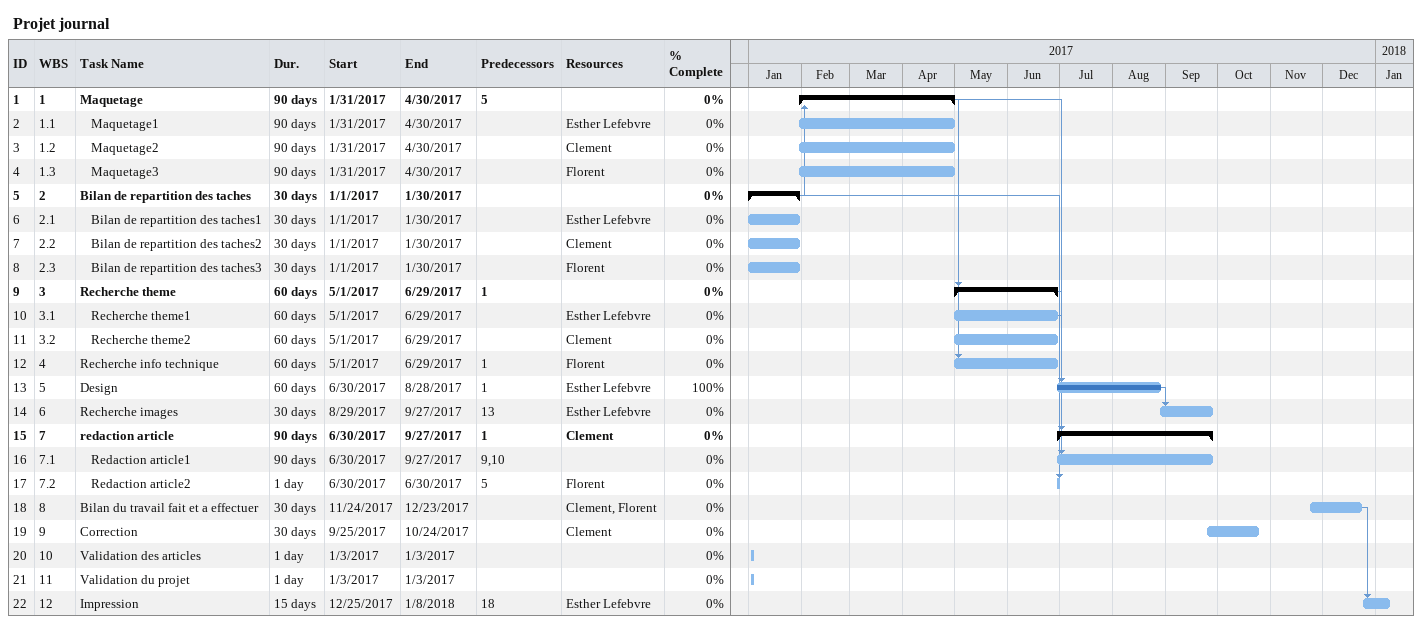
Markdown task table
Projet journal

| ID | WBS | Task | Duration | Start | Finish | Predecessors | Resources | % complete |
|---|---|---|---|---|---|---|---|---|
| 1 | 1 | **Maquetage** | 90d | 2017-01-31 | 2017-04-30 | 5 |  | 0 |
| 2 | 1.1 | Maquetage1 | 90d | 2017-01-31 | 2017-04-30 |  | Esther Lefebvre | 0 |
| 3 | 1.2 | Maquetage2 | 90d | 2017-01-31 | 2017-04-30 |  | Clement | 0 |
| 4 | 1.3 | Maquetage3 | 90d | 2017-01-31 | 2017-04-30 |  | Florent | 0 |
| 5 | 2 | **Bilan de repartition des taches** | 30d | 2017-01-01 | 2017-01-30 |  |  | 0 |
| 6 | 2.1 | Bilan de repartition des taches1 | 30d | 2017-01-01 | 2017-01-30 |  | Esther Lefebvre | 0 |
| 7 | 2.2 | Bilan de repartition des taches2 | 30d | 2017-01-01 | 2017-01-30 |  | Clement | 0 |
| 8 | 2.3 | Bilan de repartition des taches3 | 30d | 2017-01-01 | 2017-01-30 |  | Florent | 0 |
| 9 | 3 | **Recherche theme** | 60d | 2017-05-01 | 2017-06-29 | 1 |  | 0 |
| 10 | 3.1 | Recherche theme1 | 60d | 2017-05-01 | 2017-06-29 |  | Esther Lefebvre | 0 |
| 11 | 3.2 | Recherche theme2 | 60d | 2017-05-01 | 2017-06-29 |  | Clement | 0 |
| 12 | 4 | Recherche info technique | 60d | 2017-05-01 | 2017-06-29 | 1 | Florent | 0 |
| 13 | 5 | Design | 60d | 2017-06-30 | 2017-08-28 | 1 | Esther Lefebvre | 100 |
| 14 | 6 | Recherche images | 30d | 2017-08-29 | 2017-09-27 | 13 | Esther Lefebvre | 0 |
| 15 | 7 | **redaction article** | 90d | 2017-06-30 | 2017-09-27 | 1 | Clement | 0 |
| 16 | 7.1 | Redaction article1 | 90d | 2017-06-30 | 2017-09-27 | 9, 10 |  | 0 |
| 17 | 7.2 | Redaction article2 | 1d | 2017-06-30 | 2017-06-30 | 5 | Florent | 0 |
| 18 | 8 | Bilan du travail fait et a effectuer | 30d | 2017-11-24 | 2017-12-23 |  | Clement, Florent | 0 |
| 19 | 9 | Correction | 30d | 2017-09-25 | 2017-10-24 |  | Clement | 0 |
| 20 | 10 | Validation des articles | 1d | 2017-01-03 | 2017-01-03 |  |  | 0 |
| 21 | 11 | Validation du projet | 1d | 2017-01-03 | 2017-01-03 |  |  | 0 |
| 22 | 12 | Impression | 15d | 2017-12-25 | 2018-01-08 | 18 | Esther Lefebvre | 0 |
